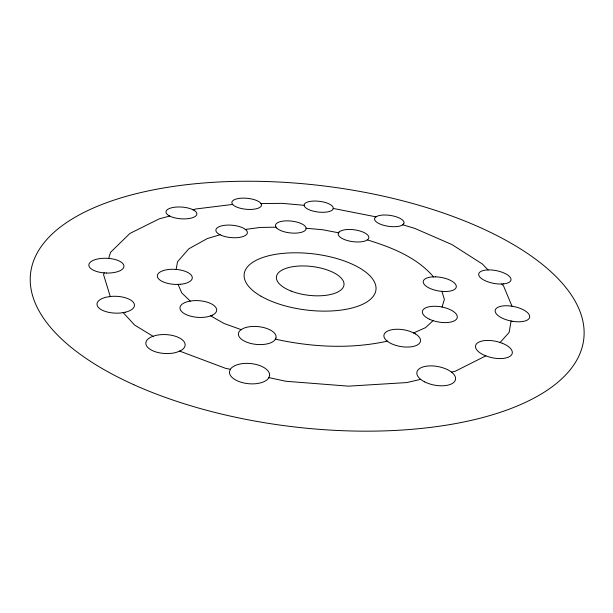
<?xml version="1.0" encoding="UTF-8"?>
<svg xmlns="http://www.w3.org/2000/svg" width="613" height="613" viewBox="0 0 613 613"><rect width="100%" height="100%" fill="white"/><g stroke="black" fill="none" stroke-linecap="round" stroke-linejoin="round"><path stroke-width="0.92" d="M511.119 320.974L509.135 332.422L500.062 342.514M176.146 269.475L177.517 261.766L188.812 248.801L207.378 238.526L220.144 234.741M442.05 307.036L444.379 299.443L441.942 291.336M104.187 272.846L103.589 274.785L110.256 296.531M108.647 258.464L110.547 252.311L129.933 233.43L159.227 218.872L169.786 216.021M433.054 320.645L425.629 327.595L413.553 332.974M485.856 355.854L455.267 371.233L451.475 372.122M192.934 209.776L195.899 208.972L232.695 204.428M420.664 379.34L406.879 382.566L348.536 386.159L285.888 381.263L268.854 377.608M387.355 341.142C350.621 349.264 311.902 347.188 275.321 339.15M245.33 229.461L260.004 227.454L276.126 227.178M260.908 203.577L282.271 203.355L304.27 205.317M306.01 228.266L322.507 229.714L338.637 232.802M333.25 208.435L376.053 216.856M230.381 369.34L225.507 368.298L179.693 351.103M402.687 224.779L414.633 228.335L451.904 244.541L482.301 263.958L488.124 269.973M367.225 239.859C391.378 247.254 416.84 257.23 433.544 276.9M241.292 329.671L224.128 323.526L210.581 315.833M153.081 336.315L134.645 325.074L123.144 312.584M190.291 301.121L181.716 292.861L178.092 284.355M501.695 283.965L503.518 285.85L511.993 306.216M269.605 375.302L268.77 377.869A20.145 10.13 5.3 0 1 246.028 383.386A20.145 10.13 5.3 0 1 229.484 371.624L230.48 369.087A20.145 10.13 5.3 0 1 253.023 363.854A20.145 10.13 5.3 0 1 269.605 375.302M339.05 232.082L338.223 233.522A15.463 5.977 7.6 0 0 348.544 240.863A15.463 5.977 7.6 0 0 366.352 240.472L368.099 239.246A15.463 5.977 7.6 0 0 358.475 230.588A15.463 5.977 7.6 0 0 339.05 232.082M275.95 338.07L274.685 340.246A18.926 8.95 5.5 0 1 249.82 343.211A18.926 8.95 5.5 0 1 240.012 330.568L242.564 328.775A18.926 8.95 5.5 0 1 264.647 327.809A18.926 8.95 5.5 0 1 275.95 338.07M403.699 223.875L402.358 225.078A14.888 5.517 8.2 0 1 384.029 225.415A14.888 5.517 8.2 0 1 374.995 217.745L376.405 216.573A14.888 5.517 8.2 0 1 394.573 216.312A14.888 5.517 8.2 0 1 403.699 223.875M180.191 350.92L176.276 352.398A19.662 9.463 3 0 1 150.476 349.571A19.662 9.463 3 0 1 151.12 337.02L155.035 335.618A19.662 9.463 3 0 1 180.467 338.514A19.662 9.463 3 0 1 180.191 350.92M212.366 315.189L208.788 316.477A18.39 8.352 4 0 1 183.149 312.868A18.39 8.352 4 0 1 188.168 301.481L192.413 300.761A18.39 8.352 4 0 1 213.485 305.136A18.39 8.352 4 0 1 212.366 315.189M125.404 312.201L120.868 312.967A18.735 8.429 2 0 1 98.486 307.542A18.735 8.429 2 0 1 106.363 297.159L110.823 296.447A18.735 8.429 2 0 1 132.952 301.872A18.735 8.429 2 0 1 125.404 312.201M503.625 283.896L499.756 284.034A16.413 6.498 10.7 0 1 480.186 277.436A16.413 6.498 10.7 0 1 486.232 270.026L490.017 269.912A16.413 6.498 10.7 0 1 509.487 276.486A16.413 6.498 10.7 0 1 503.625 283.896M180.36 284.286L175.816 284.432A17.516 7.525 3.6 0 1 157.349 276.371A17.516 7.525 3.6 0 1 173.9 269.283L178.391 269.666A17.516 7.525 3.6 0 1 192.267 277.314A17.516 7.525 3.6 0 1 180.36 284.286M435.521 276.838L431.575 276.969A16.743 6.889 9.7 0 0 423.775 283.712A16.743 6.889 9.7 0 0 439.774 291.152L444.111 291.52A16.743 6.889 9.7 0 0 455.75 284.616A16.743 6.889 9.7 0 0 435.521 276.838M106.493 273.038L101.888 272.647A17.57 7.379 2.1 0 1 88.985 264.165A17.57 7.379 2.1 0 1 106.401 258.272L110.884 258.648A17.57 7.379 2.1 0 1 123.818 267.107A17.57 7.379 2.1 0 1 106.493 273.038M512.797 321.335L508.254 320.361A17.562 7.371 11.5 0 1 498.967 306.837A17.562 7.371 11.5 0 1 527.916 313.051A17.562 7.371 11.5 0 1 512.797 321.335M502.3 343.249L497.833 341.778A18.727 8.421 11.6 0 0 476.623 343.74A18.727 8.421 11.6 0 0 485.274 355.663L489.841 357.195A18.727 8.421 11.6 0 0 511.234 355.249A18.727 8.421 11.6 0 0 502.3 343.249M194.252 210.428L191.608 209.117A15.486 5.885 4.1 0 0 171.326 207.861A15.486 5.885 4.1 0 0 168.46 215.355L171.104 216.696A15.486 5.885 4.1 0 0 191.57 218.006A15.486 5.885 4.1 0 0 194.252 210.428M221.554 235.453L218.741 234.036A15.815 6.214 5 0 1 222.442 225.661A15.815 6.214 5 0 1 244.349 228.68L246.311 230.243A15.815 6.214 5 0 1 240.84 237.154A15.815 6.214 5 0 1 221.554 235.453M415.407 333.909L411.706 332.047A18.528 8.498 9.4 0 0 389.661 330.277A18.528 8.498 9.4 0 0 385.968 340.039L388.742 342.246A18.528 8.498 9.4 0 0 414.794 346.038A18.528 8.498 9.4 0 0 415.407 333.909M261.391 204.313L260.425 202.842A14.888 5.517 5.4 0 0 243.131 198.122A14.888 5.517 5.4 0 0 231.921 203.133L232.81 204.619A14.888 5.517 5.4 0 0 250.227 209.454A14.888 5.517 5.4 0 0 261.391 204.313M276.655 227.982L275.597 226.373A15.417 5.946 6.3 0 1 288.585 220.879A15.417 5.946 6.3 0 1 305.956 227.484L306.063 229.047A15.417 5.946 6.3 0 1 293.037 233.124A15.417 5.946 6.3 0 1 276.655 227.982M333.273 208.619L333.097 207.186A14.681 5.394 6.8 0 0 318.208 201.194A14.681 5.394 6.8 0 0 304.224 204.604L304.316 206.037A14.681 5.394 6.8 0 0 319.266 212.152A14.681 5.394 6.8 0 0 333.273 208.619M133.81 384.711A278.54 121.389 6.8 0 0 580.902 351.157A278.54 121.389 6.8 0 0 206.811 182.751A278.54 121.389 6.8 0 0 133.81 384.711M424.617 381.861A19.647 9.448 10.6 0 0 455.467 379.731A19.647 9.448 10.6 0 0 428.564 365.953A19.647 9.448 10.6 0 0 424.617 381.861M291.137 291.075A34.029 14.497 6.8 0 0 343.931 285.26A34.029 14.497 6.8 0 0 295.512 266.326A34.029 14.497 6.8 0 0 291.137 291.075M429.391 319.197A17.7 7.685 10 0 0 457.191 317.81A17.7 7.685 10 0 0 432.908 306.308A17.7 7.685 10 0 0 429.391 319.197M261.069 296.248A66.357 28.29 6.8 0 0 372.827 296.845A66.357 28.29 6.8 0 0 296.294 252.794A66.357 28.29 6.8 0 0 261.069 296.248"/></g></svg>
